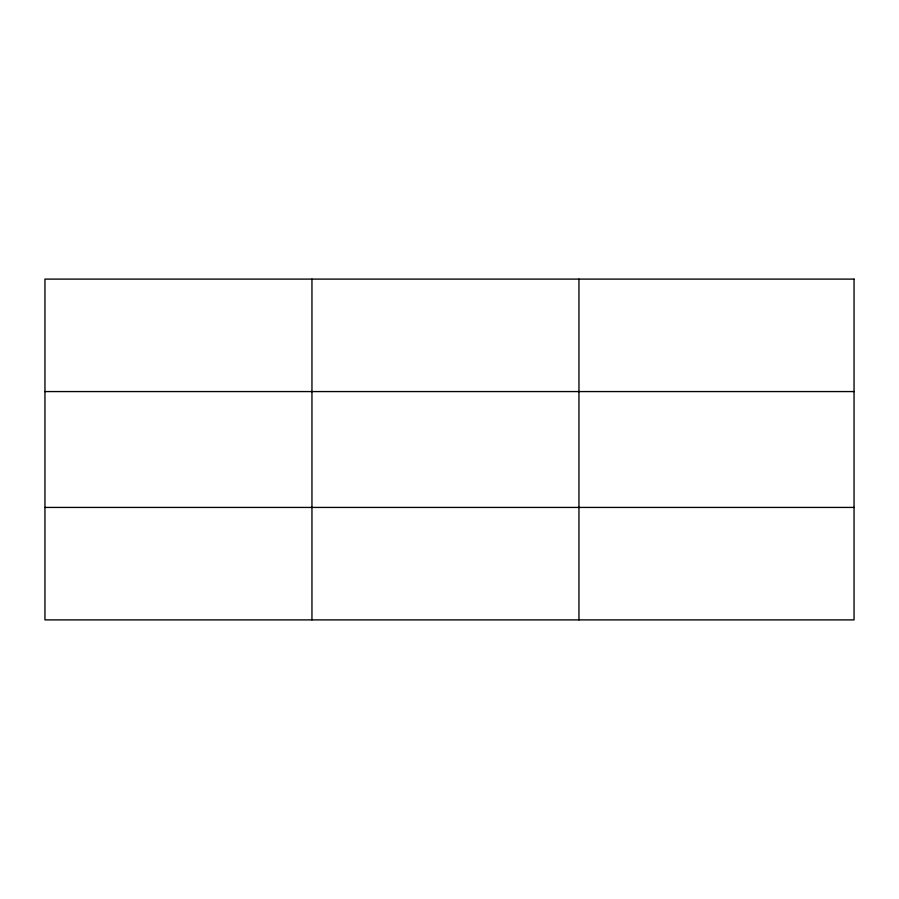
<?xml version="1.0" encoding="UTF-8"?>
<svg xmlns="http://www.w3.org/2000/svg" width="899" height="899" viewBox="0 0 899 899"><rect width="100%" height="100%" fill="white"/><g stroke="black" fill="none" stroke-linecap="round" stroke-linejoin="round"><path stroke-width="1.35" d="M311.953 619.894L311.953 279.106M578.956 619.894L578.956 279.106M44.95 391.571L854.05 391.571M44.95 507.429L854.05 507.429M854.05 279.106L854.05 619.894L44.95 619.894L44.95 279.106L854.05 279.106"/></g></svg>
